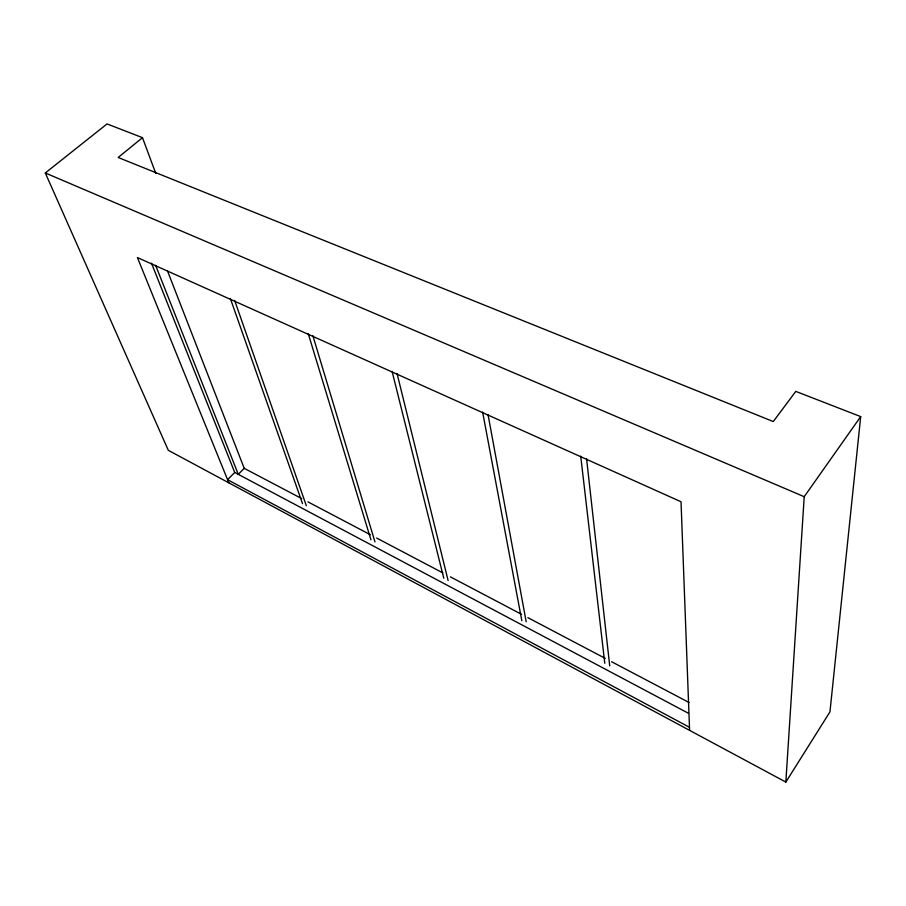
<?xml version="1.0" encoding="UTF-8"?>
<svg xmlns="http://www.w3.org/2000/svg" width="906" height="906" viewBox="0 0 906 906"><rect width="100%" height="100%" fill="white"/><g stroke="black" fill="none" stroke-linecap="round" stroke-linejoin="round"><path stroke-width="1.36" d="M142.491 137.689L107.055 123.929L45.3 172.967L168.312 450.316L785.842 782.071L804.211 496.703L860.7 416.601L795.785 391.392L773.271 421.55L118.154 157.474L142.491 137.689L155.741 173.352M860.7 416.601L829.953 711.901L785.842 782.071M167.451 270.826L244.224 468.334L238.289 474.359L155.628 265.311M151.461 263.136L234.722 472.456L227.576 479.693L689.477 727.303M45.3 172.967L804.211 496.703M244.224 468.334L301.709 498.583M307.949 501.879L370.429 534.767M376.681 538.051L442.898 572.92M450.395 576.862L521.618 614.359M527.87 617.643L605.333 658.424M611.584 661.72L689.058 702.501M234.722 472.456L688.435 713.282M228.856 482.841L137.406 257.553L681.029 501.765L689.591 730.372M230.351 298.47L302.525 503.668M234.643 300.396L306.319 505.673M308.233 333.601L370.928 539.795M312.853 335.673L374.971 541.935M392.083 371.358L443.793 578.266M397.066 373.589L448.108 580.542M482.638 412.117L521.833 620.723M488.028 414.529L526.182 621.765M580.723 456.148L604.789 663.283M586.578 458.764L609.727 665.887"/></g></svg>
